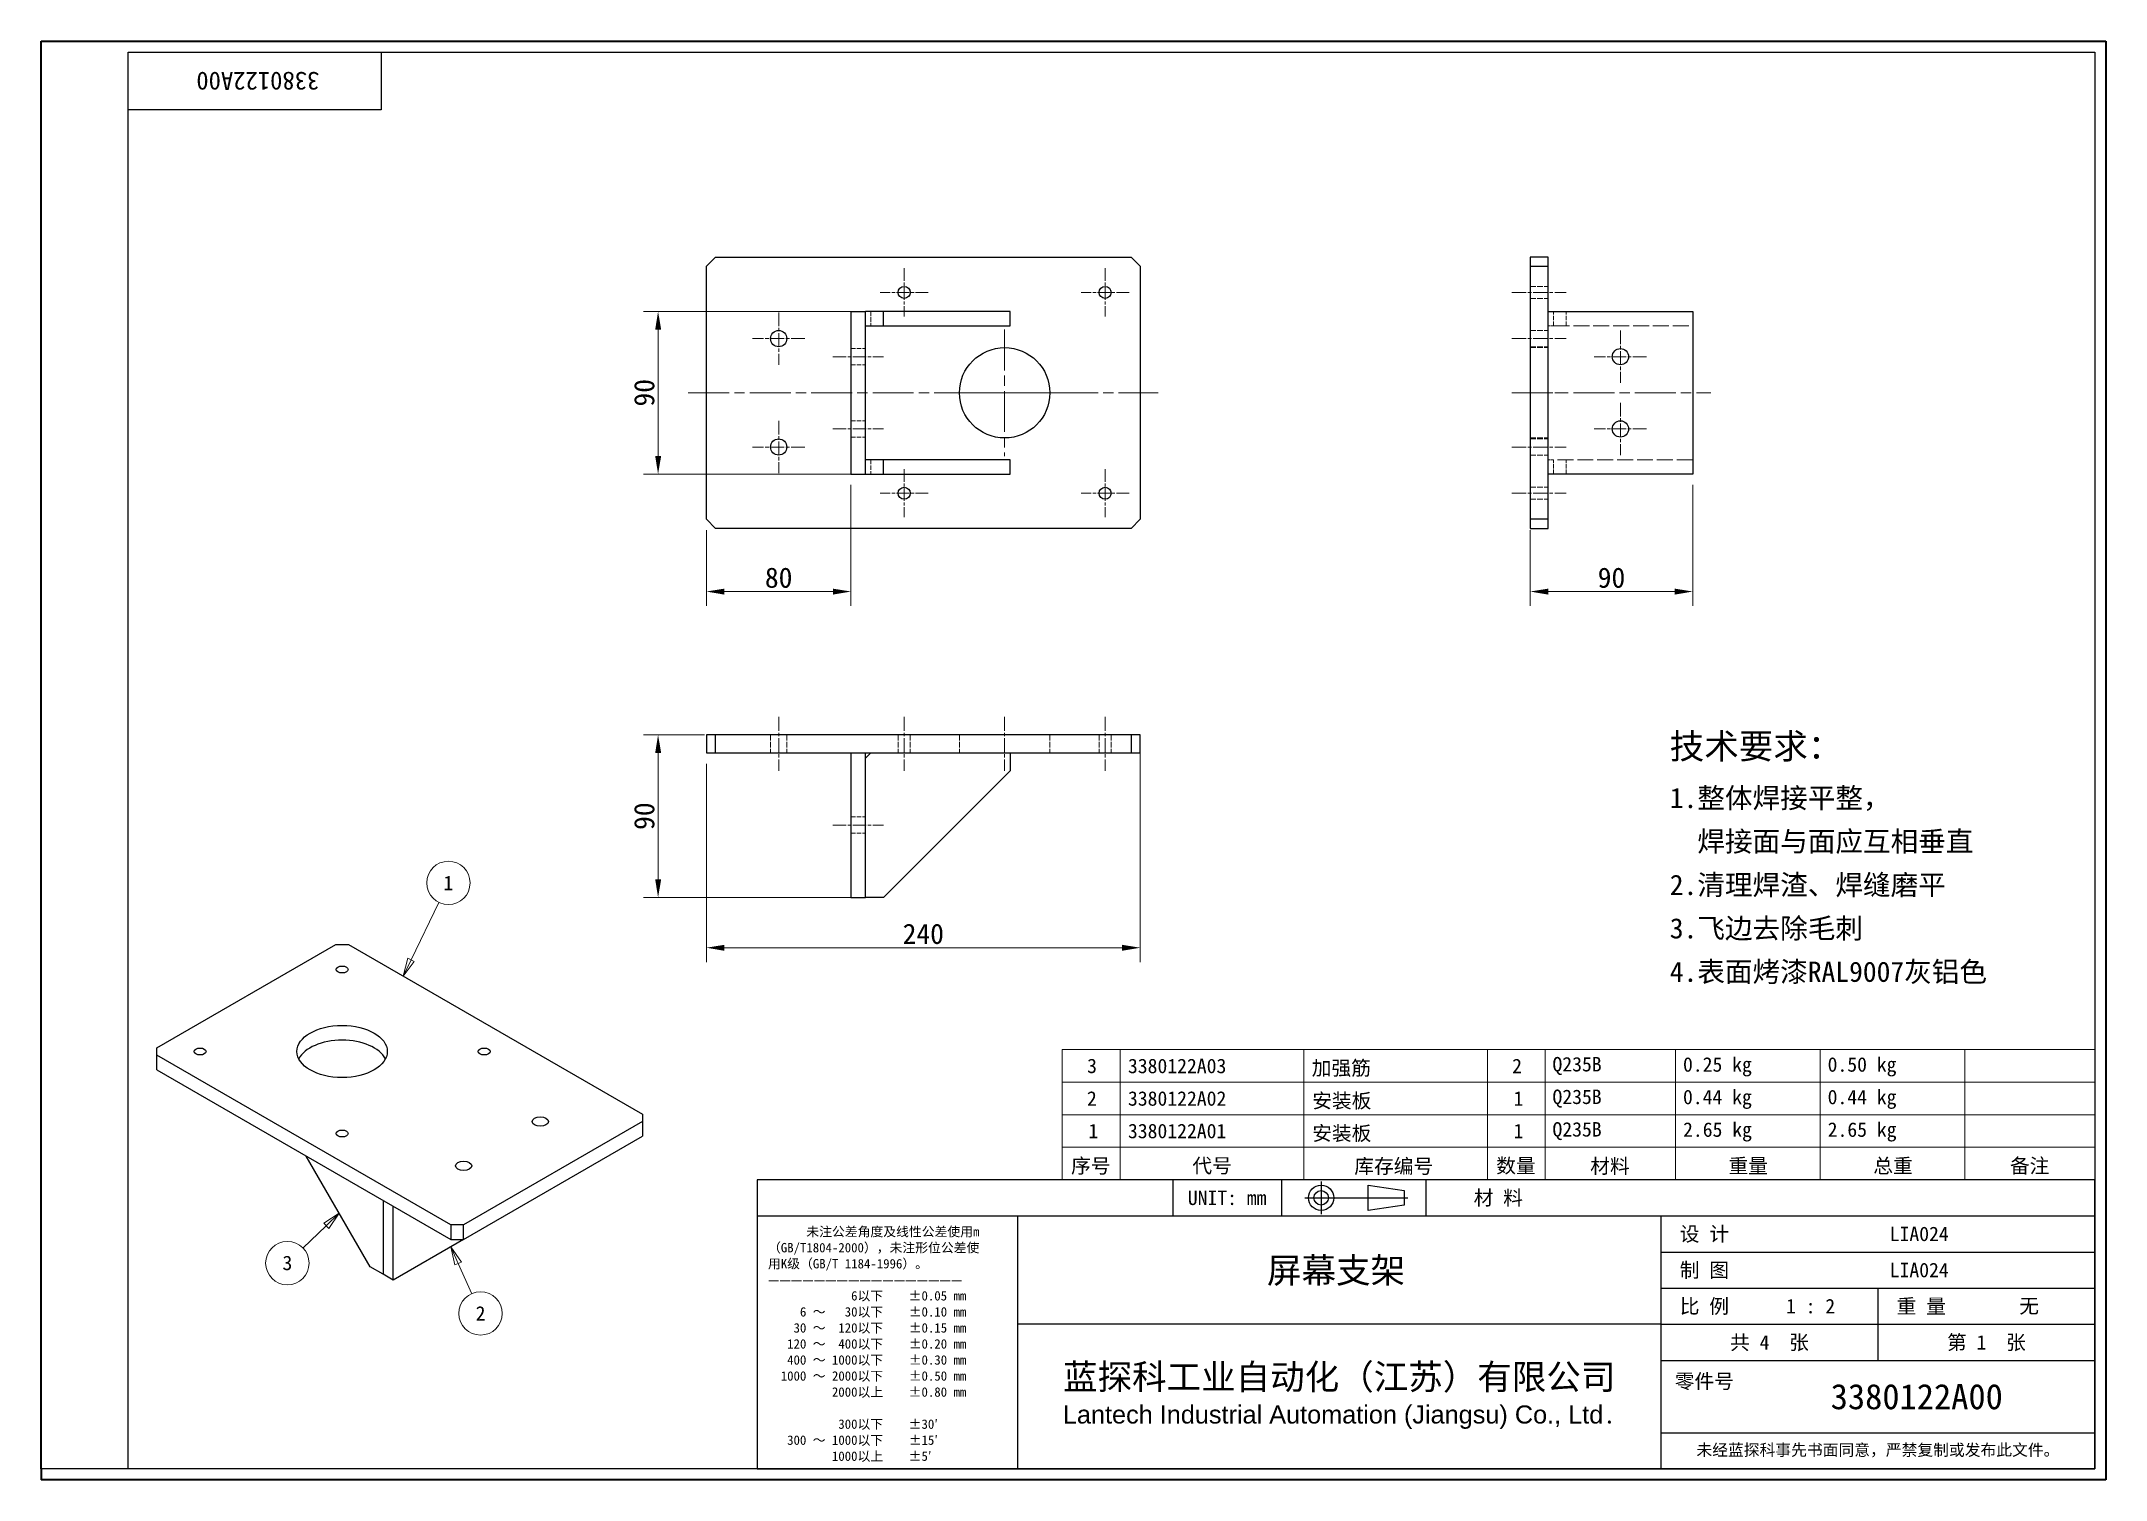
# Model space of a CAD drawing. Header units: millimetres. Extents: x 24 to 1166, y 22 to 818.
import ezdxf
from ezdxf.enums import TextEntityAlignment as Align

# ---------------------------------------------------------------- set-up
doc = ezdxf.new("R2010")
doc.units = ezdxf.units.MM
doc.header["$LTSCALE"] = 4
doc.linetypes.add('CHAIN', pattern=[0.3543, 0.2362, -0.0295, 0.0591, -0.0295])
doc.linetypes.add('DASHED', pattern=[0.2067, 0.1654, -0.0413])
for name, color, linetype, lineweight in [('1', 7, 'Continuous', 18), ('可见 (ISO)', 7, 'Continuous', 25), ('图框 (ISO)', 7, 'Continuous', 35), ('标题 (ISO)', 7, 'Continuous', 25)]:
    doc.layers.add(name, color=color, linetype=linetype, lineweight=lineweight)
for name, color, linetype, lineweight, true_color in [('中心标记 (ISO)', 1, 'CHAIN', 18, 0xff0000), ('中心线 (ISO)', 1, 'CHAIN', 18, 0xff0000), ('尺寸 (ISO)', 7, 'Continuous', 18, 0x008000), ('符号 (ISO)', 7, 'Continuous', 18, 0x008000), ('隐藏 (ISO)', 5, 'DASHED', 18, 0x0000ff)]:
    doc.layers.add(name, color=color, linetype=linetype, lineweight=lineweight, true_color=true_color)
doc.styles.add('文本样式164', font='SimSun.ttf')
doc.styles.add('文本样式165', font='SimSun.ttf')
doc.styles.add('文本样式74', font='SimSun.ttf')
doc.styles.add('最新国标', font='simfang.ttf')
doc.styles.add('注释文本 (ISO)', font='simfang.ttf')
doc.dimstyles.new('默认 (GB)', dxfattribs={"dimscale": 4, "dimtxt": 2.8, "dimasz": 2.5, "dimexe": 2, "dimexo": 1.5, "dimgap": 0.5, "dimtad": 1, "dimtoh": 1, "dimdsep": 46, "dimtxsty": '最新国标', "dimcen": 0.09, "dimdle": 10, "dimclrd": 256, "dimclre": 256, "dimclrt": 256, "dimaunit": 1, "dimadec": 3, "dimazin": 2, "dimtfac": 0.535714, "dimtdec": 3, "dimtmove": 0, "dimatfit": 3, "dimfxl": 0, "dimtolj": 1, "dimlwd": -1, "dimlwe": -1, "dimarcsym": 0})

# ---------------------------------------------------------------- blocks, each defined once
blk = doc.blocks.new('图框 最新国标')
at = {"layer": '图框 (ISO)'}
for p, q in [((6, 7), (6, 204.5)), ((6, 204.5), (291.5, 204.5)), ((291.5, 204.5), (291.5, 5.5)), ((6, 7), (6, 5.5)), ((6, 7), (6, 5.5)), ((291.5, 5.5), (6, 5.5))]:
    blk.add_line(p, q, dxfattribs=at)
at = {"layer": '图框 (ISO)', "color": 7, "linetype": 'Continuous', "lineweight": 25}
for p, q in [((18, 203), (290, 203)), ((18, 7), (18, 203)), ((18, 203), (290, 203)), ((53, 203), (53, 195)), ((290, 203), (290, 7)), ((290, 203), (290, 7)), ((53, 195), (18, 195)), ((290, 7), (6, 7)), ((290, 7), (18, 7))]:
    blk.add_line(p, q, dxfattribs=at)
at = {"layer": '图框 (ISO)', "style": '文本样式74'}
blk.add_attdef('零件代号_001', (44.45, 200.25), '', height=2.5, rotation=180, dxfattribs=at)
blk = doc.blocks.new('标题栏 最新国标')
at = {"layer": '标题 (ISO)'}
for p, q in [((381.98, -183.84), (196.98, -183.84)), ((196.98, -183.84), (196.98, -223.84)), ((254.48, -183.84), (254.48, -188.84)), ((269.48, -183.84), (269.48, -188.84)), ((281.48, -188.09), (281.48, -184.59)), ((281.48, -184.59), (286.48, -185.34)), ((286.48, -185.34), (286.48, -187.34)), ((289.48, -183.84), (289.48, -188.84)), ((381.98, -223.84), (381.98, -183.84)), ((383.48, -183.84), (383.48, -225.34)), ((286.48, -187.34), (281.48, -188.09)), ((196.98, -188.84), (381.98, -188.84)), ((232.98, -188.84), (232.98, -223.84)), ((321.98, -188.84), (321.98, -223.84)), ((321.98, -193.84), (381.98, -193.84)), ((321.98, -198.84), (381.98, -198.84)), ((351.98, -198.84), (351.98, -208.84)), ((321.98, -203.84), (232.98, -203.84)), ((321.98, -203.84), (381.98, -203.84)), ((321.98, -208.84), (381.98, -208.84)), ((321.98, -218.84), (381.98, -218.84)), ((196.98, -223.84), (381.98, -223.84)), ((383.48, -225.34), (196.98, -225.34))]:
    blk.add_line(p, q, dxfattribs=at)
at = {"layer": '标题 (ISO)', "linetype": 'CHAIN', "ltscale": 5.000333}
blk.add_line((274.98, -184.09), (274.98, -188.59), dxfattribs=at)
at = {"layer": '标题 (ISO)', "linetype": 'CHAIN', "ltscale": 15.834605}
blk.add_line((272.73, -186.34), (286.98, -186.34), dxfattribs=at)
at = {"layer": '标题 (ISO)'}
for radius in [1.75, 1]:
    blk.add_circle((274.98, -186.34), radius, dxfattribs=at)
at = {"layer": '1', "style": '文本样式164'}
for s, p in [('UNIT: mm', (261.98, -186.34)), ('材 料', (299.48, -186.34)), ('设 计', (327.98, -191.34)), ('制 图', (327.98, -196.34)), ('比 例', (327.98, -201.34)), ('重 量', (357.98, -201.34)), ('共 4  张', (336.98, -206.34)), ('第 1  张', (366.98, -206.34))]:
    blk.add_text(s, height=2, dxfattribs=at).set_placement(p, align=Align.MIDDLE_CENTER)
at = {"layer": '标题 (ISO)', "style": '注释文本 (ISO)'}
for s, insert, char_height, attachment_point, line_spacing_factor in [('\\fSimSun|b0|i0;{\\H1.3000;      未注公差角度及线性公差使用m\\P}\\fSimSun|b0|i0;{\\H1.3000;（GB/T1804-2000），未注形位公差使\\P}\\fSimSun|b0|i0;{\\H1.3000;用K级（GB/T 1184-1996）。\\P}\\fSimSun|b0|i0;{\\H1.3000;—————————————————\\P}\\fSimSun|b0|i0;{\\H1.3000;             6以下    ±0.05 mm\\P}\\fSimSun|b0|i0;{\\H1.3000;     6 ～   30以下    ±0.10 mm\\P}\\fSimSun|b0|i0;{\\H1.3000;    30 ～  120以下    ±0.15 mm\\P}\\fSimSun|b0|i0;{\\H1.3000;   120 ～  400以下    ±0.20 mm\\P}\\fSimSun|b0|i0;{\\H1.3000;   400 ～ 1000以下    ±0.30 mm\\P}\\fSimSun|b0|i0;{\\H1.3000;  1000 ～ 2000以下    ±0.50 mm\\P}\\fSimSun|b0|i0;{\\H1.3000;          2000以上    ±0.80 mm\\P}\\fSimSun|b0|i0;{\\H1.3000;\\P}\\fSimSun|b0|i0;{\\H1.3000;           300以下    ±30′\\P}\\fSimSun|b0|i0;{\\H1.3000;   300 ～ 1000以下    ±15′\\P}\\fSimSun|b0|i0;{\\H1.3000;          1000以上    ±5′}', (198.48, -206.63), 1.3, 4, 1.023913), ('{\\fMicrosoft YaHei|b0|i0|c134|p34;\\H1.75x;蓝探科工业自动化（江苏）有限公司\\P\\fArial|b0|i0|c0|p34;\\H0.71429x;Lantech Industrial Automation (Jiangsu) Co., Ltd\\fFangSong|b0|i0|c134|p49;.\\H1.15195x; }', (277.48, -213.84), 2, 5, 0.978695)]:
    blk.add_mtext(s, dxfattribs=dict(at, insert=insert, char_height=char_height, attachment_point=attachment_point, line_spacing_factor=line_spacing_factor))
at = {"layer": '标题 (ISO)', "attachment_point": 5, "style": '注释文本 (ISO)'}
for s, insert, char_height in [('\\fFangSong|b0|i0;零件号', (327.98, -211.84), 2), ('\\fSimSun|b0|i0;{\\H1.6000;未经蓝探科事先书面同意，严禁复制或发布此文件。}', (351.98, -221.34), 1.6)]:
    blk.add_mtext(s, dxfattribs=dict(at, insert=insert, char_height=char_height))
at = {"layer": '标题 (ISO)', "style": '注释文本 (ISO)'}
blk.add_attdef('材料', text='', height=2, dxfattribs=at).set_placement((324.48, -186.34), align=Align.MIDDLE_CENTER)
at = {"layer": '标题 (ISO)'}
for tag, p, height, style in [('设计人_001', (353.61, -192.33), 2, '注释文本 (ISO)'), ('库存编号_001', (267.49, -198.13), 3.5, '文本样式165'), ('设计人_001', (353.61, -197.33), 2, '注释文本 (ISO)'), ('视图比例_001', (339.26, -202.33), 2, '注释文本 (ISO)'), ('质量\\P3;_001', (371.53, -202.3), 2, '注释文本 (ISO)'), ('零件代号_001', (345.45, -215.59), 3.5, '文本样式165')]:
    blk.add_attdef(tag, p, '', height=height, dxfattribs=dict(at, style=style))
blk = doc.blocks.new('明细栏')
at = {"layer": '符号 (ISO)'}
for p, q in [((290, 65.01), (147.2, 65.01)), ((147.2, 65.01), (147.2, 51.5)), ((155.2, 65.01), (155.2, 51.5)), ((180.6, 65.01), (180.6, 51.5)), ((206, 65.01), (206, 51.5)), ((214, 65.01), (214, 51.5)), ((232, 65.01), (232, 51.5)), ((252, 65.01), (252, 51.5)), ((272, 65.01), (272, 51.5)), ((290, 65.01), (290, 51.5)), ((290, 60.51), (147.2, 60.51)), ((290, 56), (147.2, 56)), ((290, 51.5), (147.2, 51.5)), ((147.2, 47), (147.2, 51.5)), ((155.2, 47), (155.2, 51.5)), ((180.6, 47), (180.6, 51.5)), ((206, 47), (206, 51.5)), ((214, 47), (214, 51.5)), ((232, 47), (232, 51.5)), ((252, 47), (252, 51.5)), ((272, 47), (272, 51.5)), ((290, 47), (290, 51.5)), ((290, 47), (147.2, 47))]:
    blk.add_line(p, q, dxfattribs=at)
at = {"layer": '符号 (ISO)', "char_height": 2, "attachment_point": 7, "style": '注释文本 (ISO)'}
for s, insert in [('3', (150.63, 61.72)), ('3380122A03', (156.28, 61.71)), ('加强筋', (181.7, 61.22)), ('2', (209.41, 61.74)), ('Q235B', (214.99, 61.48)), ('0.25 kg', (233.04, 61.29)), ('0.50 kg', (253.04, 61.29)), ('2', (150.61, 57.24)), ('3380122A02', (156.28, 57.21)), ('安装板', (181.76, 56.7)), ('1', (209.61, 57.24)), ('Q235B', (214.99, 56.97)), ('0.44 kg', (233.04, 56.79)), ('0.44 kg', (253.04, 56.79)), ('1', (150.81, 52.74)), ('3380122A01', (156.28, 52.71)), ('安装板', (181.76, 52.2)), ('1', (209.61, 52.74)), ('Q235B', (214.99, 52.47)), ('2.65 kg', (233.05, 52.28)), ('2.65 kg', (253.05, 52.28)), ('序号', (148.42, 47.7)), ('代号', (165.19, 47.72)), ('库存编号', (187.58, 47.65)), ('数量', (207.21, 47.71)), ('材料', (220.21, 47.67)), ('重量', (239.33, 47.77)), ('总重', (259.36, 47.74)), ('备注', (278.25, 47.72))]:
    blk.add_mtext(s, dxfattribs=dict(at, insert=insert))
blk = doc.blocks.new('*D6')
at = {"layer": 'Defpoints', "color": 0, "transparency": 16777216}
for p in [(471.9, 578.5), (391.9, 553.5), (471.9, 513.5)]:
    blk.add_point(p, dxfattribs=at)
at = {"layer": '尺寸 (ISO)', "color": 116, "true_color": 0x00803f, "transparency": 16777216}
for p, q in [((471.9, 572.5), (471.9, 505.5)), ((391.9, 547.5), (391.9, 505.5)), ((401.9, 513.5), (461.9, 513.5))]:
    blk.add_line(p, q, dxfattribs=at)
for points in [[(401.9, 515.1), (401.9, 511.8), (391.9, 513.5)], [(461.9, 515.1), (461.9, 511.8), (471.9, 513.5)]]:
    blk.add_solid(points, dxfattribs=at)
at = {"layer": '尺寸 (ISO)', "transparency": 16777216, "insert": (431.9, 521.1), "char_height": 11.2, "attachment_point": 5, "style": '最新国标'}
blk.add_mtext('\\A1;80', dxfattribs=at)
blk = doc.blocks.new('*D7')
at = {"layer": 'Defpoints', "color": 0, "transparency": 16777216}
for p in [(365.2, 668.5), (489.9, 668.5), (489.9, 578.5)]:
    blk.add_point(p, dxfattribs=at)
at = {"layer": '尺寸 (ISO)', "color": 116, "true_color": 0x00803f, "transparency": 16777216}
for p, q in [((483.9, 668.5), (357.2, 668.5)), ((365.2, 588.5), (365.2, 658.5)), ((483.9, 578.5), (357.2, 578.5))]:
    blk.add_line(p, q, dxfattribs=at)
for points in [[(363.6, 658.5), (366.9, 658.5), (365.2, 668.5)], [(363.6, 588.5), (366.9, 588.5), (365.2, 578.5)]]:
    blk.add_solid(points, dxfattribs=at)
at = {"layer": '尺寸 (ISO)', "transparency": 16777216, "insert": (357.6, 623.5), "char_height": 11.2, "attachment_point": 5, "rotation": 90, "style": '最新国标'}
blk.add_mtext('\\A1;90', dxfattribs=at)
blk = doc.blocks.new('*D8')
at = {"layer": 'Defpoints', "color": 0, "transparency": 16777216}
for p in [(631.9, 434.2), (391.9, 424.2), (631.9, 316.4)]:
    blk.add_point(p, dxfattribs=at)
at = {"layer": '尺寸 (ISO)', "color": 116, "true_color": 0x00803f, "transparency": 16777216}
for p, q in [((631.9, 428.2), (631.9, 308.4)), ((391.9, 418.2), (391.9, 308.4)), ((401.9, 316.4), (621.9, 316.4))]:
    blk.add_line(p, q, dxfattribs=at)
for points in [[(401.9, 318), (401.9, 314.7), (391.9, 316.4)], [(621.9, 318), (621.9, 314.7), (631.9, 316.4)]]:
    blk.add_solid(points, dxfattribs=at)
at = {"layer": '尺寸 (ISO)', "transparency": 16777216, "insert": (511.9, 324), "char_height": 11.2, "attachment_point": 5, "style": '最新国标'}
blk.add_mtext('\\A1;240', dxfattribs=at)
blk = doc.blocks.new('*D9')
at = {"layer": 'Defpoints', "color": 0, "transparency": 16777216}
for p in [(365.2, 434.2), (396.9, 434.2), (479.9, 344.2)]:
    blk.add_point(p, dxfattribs=at)
at = {"layer": '尺寸 (ISO)', "color": 116, "true_color": 0x00803f, "transparency": 16777216}
for p, q in [((390.9, 434.2), (357.2, 434.2)), ((365.2, 354.2), (365.2, 424.2)), ((473.9, 344.2), (357.2, 344.2))]:
    blk.add_line(p, q, dxfattribs=at)
for points in [[(363.6, 424.2), (366.9, 424.2), (365.2, 434.2)], [(363.6, 354.2), (366.9, 354.2), (365.2, 344.2)]]:
    blk.add_solid(points, dxfattribs=at)
at = {"layer": '尺寸 (ISO)', "transparency": 16777216, "insert": (357.6, 389.2), "char_height": 11.2, "attachment_point": 5, "rotation": 90, "style": '最新国标'}
blk.add_mtext('\\A1;90', dxfattribs=at)
blk = doc.blocks.new('*D10')
at = {"layer": 'Defpoints', "color": 0, "transparency": 16777216}
for p in [(937.6, 578.5), (847.6, 553.5), (937.6, 513.5)]:
    blk.add_point(p, dxfattribs=at)
at = {"layer": '尺寸 (ISO)', "color": 116, "true_color": 0x00803f, "transparency": 16777216}
for p, q in [((937.6, 572.5), (937.6, 505.5)), ((847.6, 547.5), (847.6, 505.5)), ((857.6, 513.5), (927.6, 513.5))]:
    blk.add_line(p, q, dxfattribs=at)
for points in [[(857.6, 515.1), (857.6, 511.8), (847.6, 513.5)], [(927.6, 515.1), (927.6, 511.8), (937.6, 513.5)]]:
    blk.add_solid(points, dxfattribs=at)
at = {"layer": '尺寸 (ISO)', "transparency": 16777216, "insert": (892.6, 521.1), "char_height": 11.2, "attachment_point": 5, "style": '最新国标'}
blk.add_mtext('\\A1;90', dxfattribs=at)
blk = doc.blocks.new('引出序号1')
at = {"layer": '符号 (ISO)'}
for p, q in [((57.13, 77.43), (60.99, 85.37)), ((56.68, 77.65), (56.04, 75.18)), ((57.13, 77.43), (56.04, 75.18)), ((56.04, 75.18), (57.58, 77.21)), ((57.58, 77.21), (56.68, 77.65))]:
    blk.add_line(p, q, dxfattribs=at)
at = {"layer": '符号 (ISO)', "flags": 128}
blk.add_lwpolyline([(56.68, 77.65), (56.04, 75.18), (57.58, 77.21), (56.68, 77.65)], dxfattribs=at)
at = {"layer": '符号 (ISO)'}
blk.add_circle((62.3, 88.06), 3, dxfattribs=at)
blk.add_solid([(56.68, 77.65), (56.04, 75.18), (57.58, 77.21), (56.68, 77.65)], dxfattribs=at)
at = {"layer": '符号 (ISO)', "insert": (62.3, 88.06), "char_height": 2, "attachment_point": 5, "style": '注释文本 (ISO)'}
blk.add_mtext('1', dxfattribs=at)
blk = doc.blocks.new('引出序号2')
at = {"layer": '符号 (ISO)'}
for p, q in [((63.65, 35.42), (62.63, 37.7)), ((64.11, 35.62), (62.63, 37.7)), ((62.63, 37.7), (63.19, 35.21)), ((63.19, 35.21), (64.11, 35.62)), ((63.65, 35.42), (65.53, 31.24))]:
    blk.add_line(p, q, dxfattribs=at)
at = {"layer": '符号 (ISO)', "flags": 128}
blk.add_lwpolyline([(64.11, 35.62), (62.63, 37.7), (63.19, 35.21), (64.11, 35.62)], dxfattribs=at)
at = {"layer": '符号 (ISO)'}
blk.add_circle((66.75, 28.51), 3, dxfattribs=at)
blk.add_solid([(64.11, 35.62), (62.63, 37.7), (63.19, 35.21), (64.11, 35.62)], dxfattribs=at)
at = {"layer": '符号 (ISO)', "insert": (66.75, 28.51), "char_height": 2, "attachment_point": 5, "style": '注释文本 (ISO)'}
blk.add_mtext('2', dxfattribs=at)
blk = doc.blocks.new('引出序号3')
at = {"layer": '符号 (ISO)'}
for p, q in [((45.41, 40.63), (42.19, 37.54)), ((47.21, 42.36), (45.06, 40.99)), ((45.06, 40.99), (45.75, 40.27)), ((45.41, 40.63), (47.21, 42.36)), ((45.75, 40.27), (47.21, 42.36))]:
    blk.add_line(p, q, dxfattribs=at)
at = {"layer": '符号 (ISO)', "flags": 128}
blk.add_lwpolyline([(45.75, 40.27), (47.21, 42.36), (45.06, 40.99), (45.75, 40.27)], dxfattribs=at)
at = {"layer": '符号 (ISO)'}
blk.add_circle((40.03, 35.47), 3, dxfattribs=at)
blk.add_solid([(45.75, 40.27), (47.21, 42.36), (45.06, 40.99), (45.75, 40.27)], dxfattribs=at)
at = {"layer": '符号 (ISO)', "insert": (40.03, 35.48), "char_height": 2, "attachment_point": 5, "style": '注释文本 (ISO)'}
blk.add_mtext('3', dxfattribs=at)

msp = doc.modelspace()

# ---------------------------------------------------------------- linework, layer by layer
at = {"layer": '中心标记 (ISO)', "ltscale": 7.402486}
for p, q in [((501.327, 692.366), (501.327, 665.719)), ((612.484, 692.366), (612.484, 665.719)), ((514.65, 679.043), (488.003, 679.043)), ((625.807, 679.043), (599.16, 679.043)), ((501.327, 581.209), (501.327, 554.562)), ((612.484, 581.209), (612.484, 554.562)), ((514.65, 567.886), (488.003, 567.886)), ((625.807, 567.886), (599.16, 567.886))]:
    msp.add_line(p, q, dxfattribs=at)
at = {"layer": '中心标记 (ISO)', "ltscale": 8.056153}
for p, q in [((431.905, 667.964), (431.905, 638.964)), ((446.405, 653.464), (417.405, 653.464)), ((897.558, 657.964), (897.558, 628.964)), ((912.058, 643.464), (883.058, 643.464)), ((897.558, 617.964), (897.558, 588.964)), ((431.905, 607.964), (431.905, 578.964)), ((912.058, 603.464), (883.058, 603.464)), ((446.405, 593.464), (417.405, 593.464))]:
    msp.add_line(p, q, dxfattribs=at)
at = {"layer": '中心标记 (ISO)', "ltscale": 23.990969}
for p, q in [((556.905, 658.464), (556.905, 588.464)), ((591.905, 623.464), (521.905, 623.464))]:
    msp.add_line(p, q, dxfattribs=at)
at = {"layer": '中心线 (ISO)', "ltscale": 8.333956}
for p, q in [((837.558, 679.043), (867.558, 679.043)), ((837.558, 653.464), (867.558, 653.464)), ((837.558, 623.464), (867.558, 623.464)), ((837.558, 593.464), (867.558, 593.464)), ((837.558, 567.886), (867.558, 567.886)), ((431.905, 444.243), (431.905, 414.243)), ((501.327, 444.243), (501.327, 414.243)), ((556.905, 444.243), (556.905, 414.243)), ((612.484, 444.243), (612.484, 414.243))]:
    msp.add_line(p, q, dxfattribs=at)
at = {"layer": '中心线 (ISO)', "ltscale": 7.778352}
for p, q in [((461.905, 643.464), (489.905, 643.464)), ((461.905, 603.464), (489.905, 603.464)), ((461.905, 384.243), (489.905, 384.243))]:
    msp.add_line(p, q, dxfattribs=at)
at = {"layer": '中心线 (ISO)', "ltscale": 23.990969}
for p, q in [((381.905, 623.464), (641.905, 623.464)), ((837.558, 623.464), (947.558, 623.464))]:
    msp.add_line(p, q, dxfattribs=at)
at = {"layer": '可见 (ISO)'}
for p, q in [((391.905, 693.464), (396.905, 698.464)), ((396.905, 698.464), (626.905, 698.464)), ((626.905, 698.464), (631.905, 693.464)), ((857.558, 698.464), (847.558, 698.464)), ((847.558, 698.464), (847.558, 693.464)), ((857.558, 693.464), (857.558, 698.464)), ((391.905, 553.464), (391.905, 693.464)), ((631.905, 693.464), (631.905, 553.464)), ((847.558, 693.464), (857.558, 693.464)), ((847.558, 693.464), (847.558, 553.464)), ((857.558, 553.464), (857.558, 693.464)), ((471.905, 668.464), (479.905, 668.464)), ((471.905, 668.464), (471.905, 578.464)), ((479.905, 578.464), (479.905, 668.464)), ((479.905, 660.464), (479.905, 668.464)), ((489.905, 668.464), (479.905, 668.464)), ((559.905, 668.464), (489.905, 668.464)), ((489.905, 660.464), (489.905, 668.464)), ((559.905, 660.464), (559.905, 668.464)), ((857.558, 668.464), (937.558, 668.464)), ((937.558, 668.464), (937.558, 578.464)), ((479.905, 660.464), (489.905, 660.464)), ((489.905, 660.464), (559.905, 660.464)), ((479.905, 578.464), (479.905, 586.464)), ((489.905, 586.464), (479.905, 586.464)), ((559.905, 586.464), (489.905, 586.464)), ((489.905, 578.464), (489.905, 586.464)), ((559.905, 578.464), (559.905, 586.464)), ((471.905, 578.464), (479.905, 578.464)), ((479.905, 578.464), (489.905, 578.464)), ((489.905, 578.464), (559.905, 578.464)), ((937.558, 578.464), (857.558, 578.464)), ((396.905, 548.464), (391.905, 553.464)), ((626.905, 548.464), (396.905, 548.464)), ((631.905, 553.464), (626.905, 548.464)), ((847.558, 553.464), (847.558, 548.464)), ((857.558, 553.464), (847.558, 553.464)), ((847.558, 548.464), (857.558, 548.464)), ((857.558, 548.464), (857.558, 553.464)), ((396.905, 434.243), (391.905, 434.243)), ((391.905, 434.243), (391.905, 424.243)), ((396.905, 424.243), (396.905, 434.243)), ((626.905, 434.243), (396.905, 434.243)), ((631.905, 434.243), (626.905, 434.243)), ((626.905, 434.243), (626.905, 424.243)), ((631.905, 424.243), (631.905, 434.243)), ((391.905, 424.243), (396.905, 424.243)), ((396.905, 424.243), (626.905, 424.243)), ((471.905, 424.243), (471.905, 344.243)), ((479.905, 344.243), (479.905, 424.243)), ((479.905, 421.243), (482.905, 424.243)), ((559.905, 424.243), (559.905, 414.243)), ((626.905, 424.243), (631.905, 424.243)), ((479.905, 344.243), (479.905, 421.243)), ((559.905, 414.243), (489.905, 344.243)), ((471.905, 344.243), (479.905, 344.243)), ((489.905, 344.243), (479.905, 344.243)), ((87.874, 261.021), (186.869, 318.176)), ((186.869, 318.176), (193.94, 318.176)), ((193.94, 318.176), (356.574, 224.279)), ((87.874, 256.939), (87.874, 261.021)), ((87.874, 248.774), (87.874, 256.939)), ((250.508, 163.042), (87.874, 256.939)), ((87.874, 248.774), (250.508, 154.877)), ((356.574, 220.196), (257.579, 163.042)), ((356.574, 224.279), (356.574, 220.196)), ((356.574, 220.196), (356.574, 212.032)), ((257.579, 154.877), (356.574, 212.032)), ((205.96, 139.772), (170.605, 201.009)), ((213.031, 176.514), (213.031, 135.689)), ((213.031, 176.514), (213.031, 135.689)), ((218.688, 132.423), (218.688, 173.248)), ((257.579, 163.042), (250.508, 163.042)), ((250.508, 163.042), (250.508, 154.877)), ((257.579, 154.877), (257.579, 163.042)), ((257.579, 154.877), (218.688, 132.423)), ((250.508, 154.877), (257.579, 154.877)), ((213.031, 135.689), (205.96, 139.772)), ((218.688, 132.423), (213.031, 135.689))]:
    msp.add_line(p, q, dxfattribs=at)
for centre, radius in [((501.327, 679.043), 3.324), ((612.484, 679.043), 3.324), ((431.905, 653.464), 4.5), ((556.905, 623.464), 25), ((897.558, 643.464), 4.5), ((897.558, 603.464), 4.5), ((431.905, 593.464), 4.5), ((501.327, 567.886), 3.324), ((612.484, 567.886), 3.324)]:
    msp.add_circle(centre, radius, dxfattribs=at)
for centre, major_axis in [((190.404, 304.36), (-3.324, 0)), ((190.404, 258.98), (-25, 0)), ((111.804, 258.98), (-3.324, 0)), ((269.004, 258.98), (-3.324, 0)), ((300.006, 220.196), (-4.5, 0)), ((190.404, 213.6), (-3.324, 0)), ((257.579, 195.702), (-4.5, 0))]:
    msp.add_ellipse(centre, major_axis=major_axis, ratio=0.57735027, dxfattribs=at)
msp.add_ellipse((190.404, 250.815), major_axis=(25, 0), ratio=0.57735027, start_param=0.28675655, end_param=2.8548361, dxfattribs=at)
at = {"layer": '隐藏 (ISO)', "ltscale": 4.761642}
for p, q in [((847.558, 682.366), (857.558, 682.366)), ((847.558, 675.719), (857.558, 675.719)), ((847.558, 657.964), (857.558, 657.964)), ((847.558, 648.964), (857.558, 648.964)), ((847.558, 648.464), (857.558, 648.464)), ((847.558, 598.464), (857.558, 598.464)), ((847.558, 597.964), (857.558, 597.964)), ((847.558, 588.964), (857.558, 588.964)), ((847.558, 571.209), (857.558, 571.209)), ((847.558, 564.562), (857.558, 564.562)), ((427.405, 434.243), (427.405, 424.243)), ((436.405, 434.243), (436.405, 424.243)), ((498.003, 434.243), (498.003, 424.243)), ((504.65, 434.243), (504.65, 424.243)), ((531.905, 434.243), (531.905, 424.243)), ((581.905, 434.243), (581.905, 424.243)), ((609.16, 434.243), (609.16, 424.243)), ((615.807, 434.243), (615.807, 424.243))]:
    msp.add_line(p, q, dxfattribs=at)
at = {"layer": '隐藏 (ISO)', "ltscale": 3.809293}
for p, q in [((482.905, 668.464), (482.905, 660.464)), ((860.558, 660.464), (860.558, 668.464)), ((867.558, 660.464), (867.558, 668.464)), ((471.905, 647.964), (479.905, 647.964)), ((471.905, 638.964), (479.905, 638.964)), ((471.905, 607.964), (479.905, 607.964)), ((471.905, 598.964), (479.905, 598.964)), ((482.905, 586.464), (482.905, 578.464)), ((860.558, 578.464), (860.558, 586.464)), ((867.558, 578.464), (867.558, 586.464)), ((471.905, 388.743), (479.905, 388.743)), ((471.905, 379.743), (479.905, 379.743))]:
    msp.add_line(p, q, dxfattribs=at)
at = {"layer": '隐藏 (ISO)', "ltscale": 2.020136}
for p, q in [((857.558, 660.464), (860.558, 660.464)), ((860.558, 586.464), (857.558, 586.464))]:
    msp.add_line(p, q, dxfattribs=at)
at = {"layer": '隐藏 (ISO)', "ltscale": 13.304306}
for p, q in [((860.558, 660.464), (937.558, 660.464)), ((937.558, 586.464), (860.558, 586.464))]:
    msp.add_line(p, q, dxfattribs=at)

# ---------------------------------------------------------------- block references
at = {"xscale": 4, "yscale": 4, "zscale": 4}
msp.add_blockref('图框 最新国标', (0, 0), dxfattribs=at).add_auto_attribs({'零件代号_001': '3380122A00'})
ref = msp.add_blockref('标题栏 最新国标', (-367.93, 923.377), dxfattribs=dict(xscale=4, yscale=4, zscale=4))
ref.add_attrib('零件代号_001', '3380122A00', (1013.866, 61), dxfattribs={"layer": '标题 (ISO)', "height": 14, "style": '文本样式165'})
ref.add_attrib('库存编号_001', '屏幕支架', (702.034, 130.844), dxfattribs={"layer": '标题 (ISO)', "height": 14, "style": '文本样式165'})
ref.add_attrib('质量\\P3;_001', '无', (1118.171, 114.16), dxfattribs={"layer": '标题 (ISO)', "height": 8, "style": '注释文本 (ISO)'})
ref.add_attrib('视图比例_001', '1 : 2', (989.12, 114.069), dxfattribs={"layer": '标题 (ISO)', "height": 8, "style": '注释文本 (ISO)'})
ref.add_attrib('设计人_001', 'LIA024', (1046.514, 154.046), dxfattribs={"layer": '标题 (ISO)', "height": 8, "style": '注释文本 (ISO)'})
ref.add_attrib('设计人_001', 'LIA024', (1046.514, 134.046), dxfattribs={"layer": '标题 (ISO)', "height": 8, "style": '注释文本 (ISO)'})
at = {"layer": '符号 (ISO)', "xscale": 4, "yscale": 4, "zscale": 4}
for name in ['引出序号1', '明细栏', '引出序号3', '引出序号2']:
    msp.add_blockref(name, (0, 0), dxfattribs=at)

# ---------------------------------------------------------------- texts
at = {"layer": '符号 (ISO)', "insert": (924.841, 365.609), "char_height": 8, "width": 192.82339, "attachment_point": 4, "line_spacing_factor": 1.287677, "style": '注释文本 (ISO)'}
msp.add_mtext('{\\H1.75x;技术要求：\\H0.8x;\\P1.整体焊接平整，\\P  焊接面与面应互相垂直\\P2.清理焊渣、焊缝磨平\\P3.飞边去除毛刺\\P4.表面烤漆RAL9007灰铝色}', dxfattribs=at)

# ---------------------------------------------------------------- dimensions: what is measured, and where the dimension line sits
at = {"layer": '尺寸 (ISO)', "color": 116, "true_color": 0x00803f}
for base, p1, p2, angle, picture, middle in [((365.238, 668.464), (489.905, 578.464), (489.905, 668.464), 270, '*D7', (365.238, 623.464)), ((937.558, 513.464), (847.558, 553.464), (937.558, 578.464), 180, '*D10', (892.558, 513.464)), ((365.238, 434.243), (479.905, 344.243), (396.905, 434.243), 90, '*D9', (365.238, 389.243)), ((631.905, 316.364), (391.905, 424.243), (631.905, 434.243), 180, '*D8', (511.905, 316.364))]:
    dim = msp.add_linear_dim(base=base, p1=p1, p2=p2, angle=angle, dimstyle='默认 (GB)', override={"dimgap": 0.5, "dimtoh": 0, "dimdec": 2, "dimtol": 0, "dimlim": 0, "dimtp": 0, "dimtm": 0, "dimtdec": 3, "dimtofl": 0, "dimatfit": 1}, dxfattribs=at)
    dim.commit()
    dim.dimension.update_dxf_attribs({"geometry": picture, "text_midpoint": middle, "dimtype": 160})
dim = msp.add_linear_dim(base=(471.905, 513.464), p1=(391.905, 553.464), p2=(471.905, 578.464), dimstyle='默认 (GB)', override={"dimgap": 0.5, "dimtoh": 0, "dimdec": 2, "dimtol": 0, "dimlim": 0, "dimtp": 0, "dimtm": 0, "dimtdec": 3, "dimtofl": 0, "dimatfit": 1}, dxfattribs=at)
dim.commit()
dim.dimension.update_dxf_attribs({"geometry": '*D6', "text_midpoint": (431.905, 513.464), "dimtype": 160})

doc.saveas('drawing.dxf')
